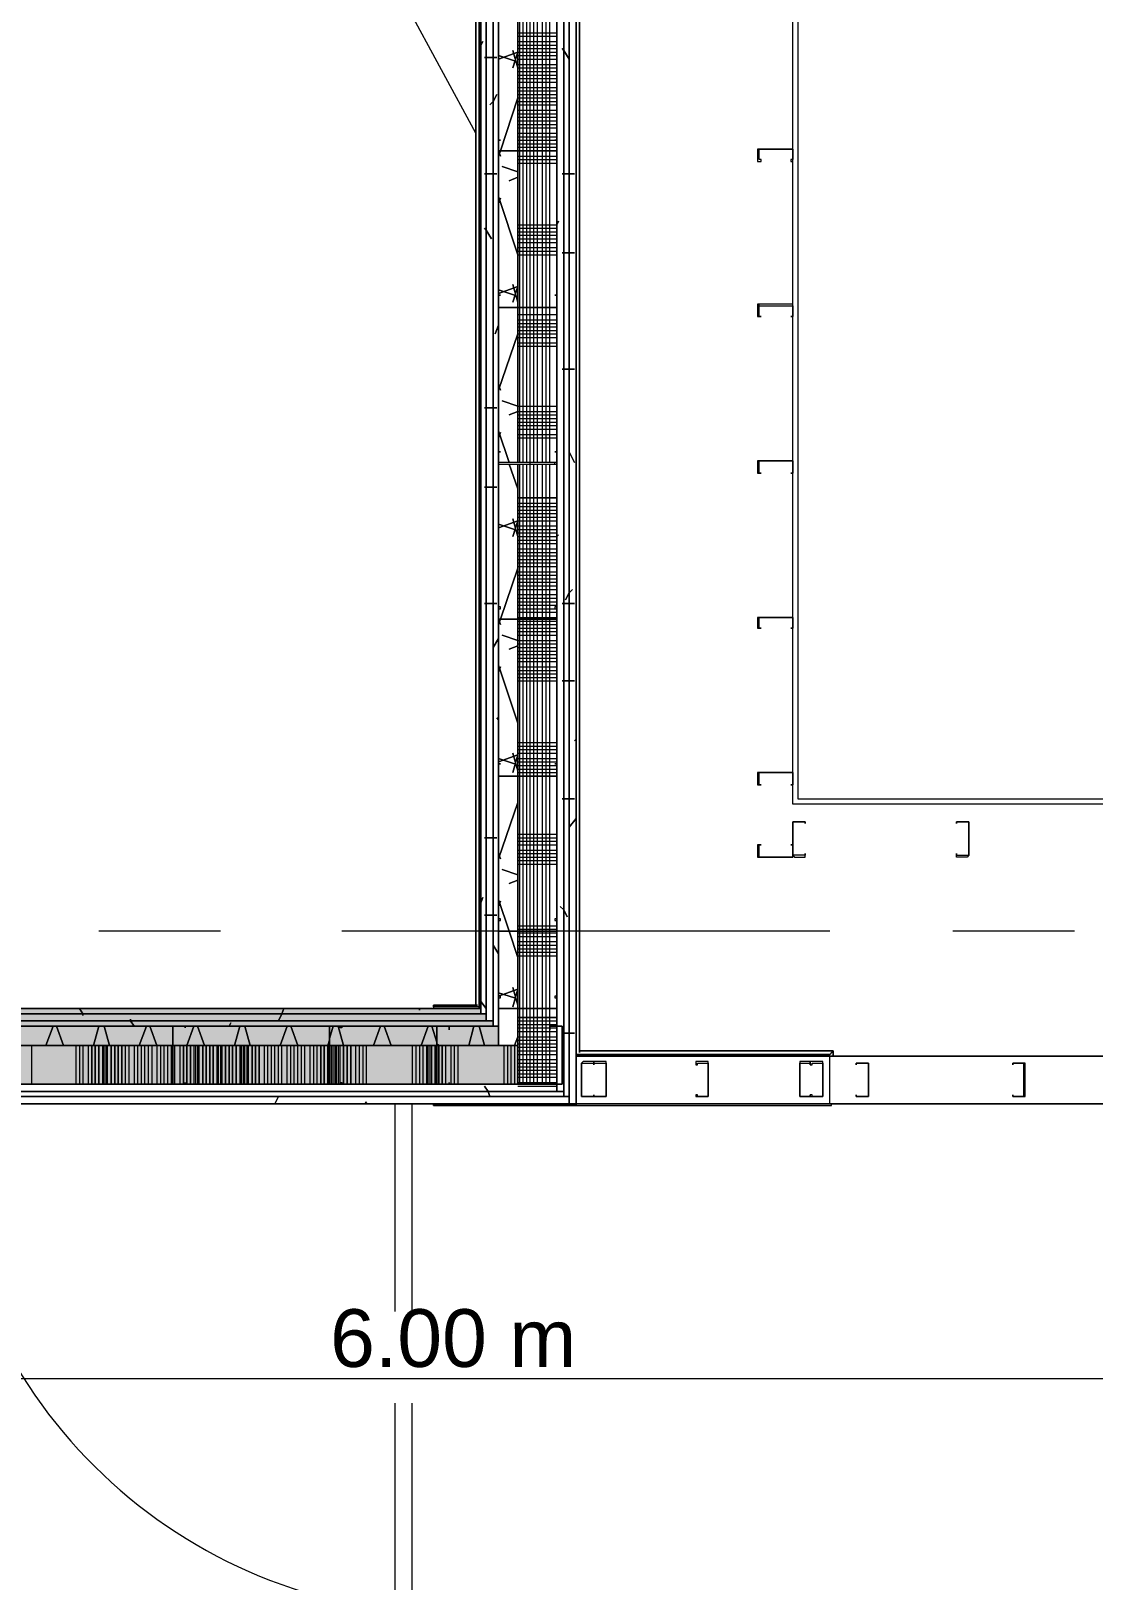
# Model space of a CAD drawing. Header units: metres. Extents: x -2 to 207, y -8 to 52.
# Drawn here: x 42.492 to 45.255, y 21.481 to 25.513 of the extents above; entities that cross this region are included whole.
import ezdxf

# ---------------------------------------------------------------- set-up
doc = ezdxf.new("R2010")
doc.units = ezdxf.units.M
doc.layers.add('HVAC - Ductos', color=5, linetype='Continuous', lineweight=0)
doc.layers.add('PDF_Text', color=7, linetype='Continuous', lineweight=0)
doc.layers.add('PDF_Geometry', color=7, linetype='Continuous', lineweight=0, true_color=0xaaaaaa)
doc.layers.add('PDF_Solid Fills', color=7, linetype='Continuous', lineweight=0, true_color=0xffffff)
doc.styles.add('PDF Helvetica', font='')
doc.styles.get('PDF Helvetica').set_extended_font_data('Helvetica')

msp = doc.modelspace()

# ---------------------------------------------------------------- hatches: boundary and pattern name
at = {"layer": 'PDF_Solid Fills', "lineweight": 0, "transparency": 33554559}
h = msp.add_hatch(color=256, dxfattribs=at)
h.paths.add_polyline_path([(40.2359, 22.9562), (40.2359, 22.9699), (39.8097, 22.9699), (39.8097, 22.9562)])
h.paths.add_polyline_path([(40.4465, 22.9699), (40.4465, 22.9562), (43.6629, 22.9562), (43.6629, 22.9699)])
h = msp.add_hatch(color=256, dxfattribs=at)
h.paths.add_polyline_path([(40.2496, 22.9379), (40.2496, 22.9562), (39.8097, 22.9562), (39.8097, 22.9379)])
h.paths.add_polyline_path([(40.4328, 22.9562), (40.4328, 22.9379), (43.6767, 22.9379), (43.6767, 22.9562)])
h = msp.add_hatch(color=256, dxfattribs=at)
h.paths.add_polyline_path([(40.2633, 22.9241), (40.2633, 22.9378), (39.8097, 22.9378), (39.8097, 22.9241)])
h.paths.add_polyline_path([(40.4191, 22.9378), (40.4191, 22.9241), (43.695, 22.9241), (43.695, 22.9378)])
for points in [[(42.2426, 22.8966), (42.2426, 22.8737), (43.7087, 22.8737), (43.7087, 22.9241), (39.8097, 22.9241), (39.8097, 22.8737), (42.2334, 22.8737), (42.2334, 22.8828), (42.1922, 22.8828), (42.1922, 22.8966)], [(42.2426, 22.8966), (42.2426, 22.8737), (43.7087, 22.8737), (43.7087, 22.9241), (39.8097, 22.9241), (39.8097, 22.8737), (42.2334, 22.8737), (42.2334, 22.8828), (42.1922, 22.8828), (42.1922, 22.8966)], [(42.2426, 22.8737), (42.2426, 22.7958), (42.1922, 22.7958), (42.1922, 22.8095), (42.2243, 22.8141), (42.2334, 22.8141), (42.2334, 22.8737), (39.8097, 22.8737), (39.8097, 22.7729), (43.7591, 22.7729), (43.7591, 22.8737)], [(42.2426, 22.8737), (42.2426, 22.7958), (42.1922, 22.7958), (42.1922, 22.8095), (42.2243, 22.8141), (42.2334, 22.8141), (42.2334, 22.8737), (39.8097, 22.8737), (39.8097, 22.7729), (43.7591, 22.7729), (43.7591, 22.8737)]]:
    msp.add_hatch(color=256, dxfattribs=at).paths.add_polyline_path(points)

# ---------------------------------------------------------------- linework, layer by layer
at = {"layer": 'HVAC - Ductos', "lineweight": 0}
msp.add_lwpolyline([(40.3549, 22.0077), (46.5861, 22.0077), (49.2022, 22.0077), (57.0827, 22.0077)], dxfattribs=at)
at = {"layer": 'PDF_Geometry', "lineweight": 0}
for points in [[(40.2633, 25.719), (40.2175, 25.719), (40.2175, 25.696), (40.2175, 25.5448), (40.2175, 22.9699), (39.8097, 22.9699), (39.8097, 22.7225), (43.6629, 22.7225), (43.9104, 22.7225), (43.9104, 31.2673), (43.9104, 32.7289), (43.9104, 32.9121), (43.475, 32.9121), (43.475, 32.7289), (43.7271, 32.7289), (43.7271, 31.2673), (43.6629, 31.2673), (43.4476, 31.2673), (43.4476, 31.0657), (43.6629, 31.0657), (43.6629, 22.9699), (40.4649, 22.9699), (40.4649, 25.719), (40.2679, 25.719)], [(43.475, 32.8297), (43.475, 32.8801), (42.7649, 32.8801), (42.7649, 32.8939), (43.475, 32.8939), (43.892, 32.8939), (43.892, 32.8801), (43.892, 32.7289), (43.892, 31.2673), (43.892, 31.2399), (43.892, 22.7408), (43.8783, 22.7408), (43.6629, 22.7408), (39.8097, 22.7408)], [(42.7649, 32.7564), (42.7649, 32.8297), (43.475, 32.8297), (43.7271, 32.8297), (43.8279, 32.8297), (43.8279, 32.7564), (43.8279, 32.7289), (43.8279, 32.2203), (43.8279, 31.611), (43.8279, 31.2673), (43.8279, 31.2627), (43.8279, 31.2399), (43.86, 31.2399), (43.86, 22.9241), (43.86, 22.7729), (43.7591, 22.7729), (43.6629, 22.7729), (39.8097, 22.7729)], [(43.5392, 22.7225), (43.5392, 22.7179), (43.5392, 22.7225), (43.9104, 22.7225), (43.9104, 31.2399), (43.9104, 31.2673), (43.9195, 31.2673), (43.9149, 31.2673), (43.9149, 32.7885)], [(43.86, 31.2673), (43.86, 22.9241), (43.86, 22.7729), (43.86, 22.7545), (43.8783, 22.7545), (43.8783, 31.2673)], [(43.9104, 22.7225), (43.9104, 31.2673), (43.9104, 22.7225)], [(43.86, 31.2399), (43.8783, 31.2399), (43.8783, 22.7545), (43.86, 22.7545), (43.6629, 22.7545), (39.8097, 22.7545)], [(43.7591, 24.3856), (43.7591, 23.9825), (43.7591, 23.5747), (43.7591, 23.1715), (43.7591, 22.9699), (43.7591, 22.7729), (43.86, 22.7729), (43.86, 22.9241), (43.86, 31.2399)], [(42.7649, 31.1619), (42.7649, 31.1115), (42.7649, 31.0979), (43.4476, 31.0979), (43.6629, 31.0979), (43.6767, 31.0979), (43.695, 31.0979), (43.695, 22.9378), (43.6767, 22.9378), (43.6629, 22.9378), (40.4328, 22.9378), (40.4328, 22.9562), (40.4328, 22.9699), (40.4328, 25.719)], [(43.7087, 31.1619), (43.7087, 22.8737), (43.7591, 22.8737), (43.7591, 22.9699), (43.7591, 23.1715), (43.7591, 23.5747), (43.7591, 23.9825), (43.7591, 24.3856), (43.7591, 23.9825), (43.7591, 23.5747), (43.7591, 23.1715), (43.7591, 22.9699), (43.7591, 22.8737), (43.7087, 22.8737), (43.6629, 22.8737), (43.5484, 22.8737), (43.2689, 22.8737), (42.8612, 22.8737), (42.4579, 22.8737)], [(40.3687, 22.9241), (40.2633, 22.9241), (40.2633, 22.9378), (40.2633, 22.9699), (40.2633, 25.719), (40.2633, 22.9241), (40.3687, 22.9241), (40.3687, 23.0203), (40.3687, 23.4235), (40.3687, 23.8313), (40.3687, 24.2344), (40.3687, 23.8313), (40.3687, 23.4235), (40.3687, 23.0203), (40.3687, 22.9241), (40.4191, 22.9241), (40.4191, 25.719), (40.4191, 22.9699), (40.4191, 22.9378), (40.4191, 22.9241), (43.6629, 22.9241), (43.695, 22.9241), (43.7087, 22.9241), (43.7087, 31.1115)], [(43.4476, 31.0841), (42.7649, 31.0841), (42.403, 31.0841), (42.403, 31.0979), (41.7157, 31.0979), (42.403, 31.0979), (42.7649, 31.0979), (43.4476, 31.0979), (43.4476, 31.0841), (43.6629, 31.0841), (43.6767, 31.0841), (43.6767, 22.9562), (43.6629, 22.9562), (40.4465, 22.9562), (40.4465, 22.9699), (40.4465, 25.719)], [(40.4649, 25.719), (40.4649, 22.9699), (40.4649, 25.137), (40.4649, 22.9745), (42.2151, 22.9745), (42.2151, 22.979), (40.4741, 22.979), (42.2151, 22.979), (42.2151, 22.9745), (42.2151, 22.9699), (40.4649, 22.9699), (43.6629, 22.9699), (43.6629, 31.0657), (43.6629, 22.9745), (43.5392, 22.9745), (43.5392, 22.9699), (43.6629, 22.9699), (43.5392, 22.9699), (43.6629, 22.9699), (43.5392, 22.9699), (43.6629, 22.9699), (43.5392, 22.9699), (43.6583, 22.9699), (43.5392, 22.9699)], [(43.6629, 31.0657), (43.6629, 22.9699), (43.6629, 31.0657), (43.6629, 22.9745), (43.5392, 22.9745), (43.5392, 22.979), (43.5392, 22.9745), (43.5392, 22.979), (43.6537, 22.979), (43.5392, 22.979), (43.5392, 22.9745), (43.5392, 22.9699), (42.2151, 22.9699)], [(43.6583, 31.0657), (43.6583, 22.9699)], [(43.6583, 22.9699), (43.6583, 31.0657)], [(43.6629, 31.0657), (43.6629, 22.9699), (43.6629, 31.0657)], [(43.7591, 29.256), (43.7591, 28.8528), (43.7591, 28.445), (43.7591, 28.0418), (43.7591, 27.6341), (43.7591, 27.2309), (43.7591, 26.8231), (43.7591, 26.4153), (43.7591, 26.0121), (43.7591, 25.6043), (43.7591, 25.2012), (43.7591, 24.7934), (43.7591, 24.3902)], [(45.0191, 27.7669), (52.3773, 27.7669), (43.9104, 27.7669), (43.9104, 22.8462), (43.9104, 22.7225), (43.9104, 22.7179), (43.5392, 22.7179), (43.9104, 22.7179), (43.9104, 22.7225), (43.892, 22.7225), (43.6629, 22.7225), (43.892, 22.7225)], [(43.9104, 27.7669), (43.9104, 22.8462), (43.9104, 27.7669)], [(43.9104, 22.8462), (43.9104, 27.7669), (43.9104, 22.9424), (43.9104, 27.7669), (43.9882, 27.7669)], [(43.9104, 27.7669), (43.9104, 22.8462), (43.9104, 27.7669)], [(49.4404, 23.5014), (49.1885, 23.5014), (48.9914, 23.5014), (48.9685, 23.5014), (48.8769, 23.5014), (44.4739, 23.5014), (44.4739, 23.5152), (44.4739, 27.1713), (44.4739, 27.1897), (44.9321, 27.1897), (45.3353, 27.1897), (45.743, 27.1897), (46.1462, 27.1897), (46.554, 27.1897), (46.9572, 27.1897)], [(44.4876, 27.1438), (44.4876, 23.5152), (51.8046, 23.5152), (51.8046, 27.1438), (51.8046, 27.1713), (51.4243, 27.1713), (51.0165, 27.1713), (50.6134, 27.1713), (50.2056, 27.1713), (49.8024, 27.1713)], [(43.6492, 25.247), (43.4705, 25.5769)], [(42.9849, 23.1715), (42.6687, 23.1715)], [(44.5701, 23.1715), (43.301, 23.1715)], [(45.207, 23.1715), (44.8908, 23.1715)], [(43.6629, 22.9699), (40.4649, 22.9699), (43.6629, 22.9699)], [(42.4579, 22.8737), (42.8612, 22.8737), (43.2689, 22.8737), (43.5484, 22.8737), (43.7087, 22.8737), (43.7087, 22.9241), (39.8097, 22.9241)], [(39.8097, 22.7729), (43.7591, 22.7729), (43.7591, 22.8737), (43.5484, 22.8737), (43.2689, 22.8737), (42.8612, 22.8737), (42.4579, 22.8737)], [(44.5792, 22.8462), (44.5792, 22.8599), (44.5792, 22.8462), (44.5792, 22.8599), (43.9195, 22.8599), (44.5792, 22.8599), (44.5792, 22.8553), (44.5747, 22.8553), (44.5701, 22.8508), (43.9104, 22.8508)], [(43.9104, 22.8508), (44.5701, 22.8508), (43.9104, 22.8508)], [(44.5701, 22.7225), (43.9104, 22.7225), (52.3636, 22.7225), (52.3636, 22.7408), (52.3636, 22.8279), (52.3636, 22.8462), (43.9104, 22.8462), (44.5701, 22.8462)], [(53.0371, 22.8325), (53.0371, 22.8462), (53.0371, 22.7225), (52.5148, 22.7225), (53.0371, 22.7225), (53.0371, 22.7821), (53.0371, 22.7225), (52.5148, 22.7225), (44.5701, 22.7225), (44.5701, 22.8462), (52.4048, 22.8462)], [(43.6629, 22.7225), (39.8097, 22.7225), (43.9104, 22.7225), (39.8097, 22.7225), (39.7043, 22.7225), (42.2151, 22.7225), (43.5392, 22.7225), (43.9104, 22.7225)], [(43.4842, 22.1819), (43.4842, 22.7225), (43.4384, 22.7225), (43.4384, 22.1819)], [(43.9104, 22.7179), (44.5747, 22.7179), (44.5747, 22.7225)], [(43.4384, 21.9436), (43.4384, 21.3984), (43.4842, 21.3984), (43.4842, 21.9436)]]:
    msp.add_lwpolyline(points, dxfattribs=at)
for points in [[(43.892, 31.2673), (43.8783, 31.2673), (43.8783, 22.7408), (43.892, 22.7408)], [(43.9104, 31.2673), (43.892, 31.2673), (43.892, 22.7225), (43.9104, 22.7225)], [(43.695, 22.9378), (43.695, 31.0979), (43.6767, 31.0979), (43.6767, 22.9378)], [(43.7087, 22.9241), (43.7087, 31.1115), (43.695, 31.1115), (43.695, 22.9241)], [(43.6537, 22.979), (43.5392, 22.979), (43.6492, 22.979), (43.6492, 31.0657), (43.6492, 22.979), (43.6492, 31.0657), (43.6492, 22.979), (43.5392, 22.979)], [(43.6583, 31.0657), (43.6583, 22.9699)], [(43.6767, 22.9562), (43.6767, 31.0841), (43.6629, 31.0841), (43.6629, 22.9562)], [(43.7591, 29.256), (43.7591, 28.8528), (43.7591, 28.445), (43.7591, 28.0418), (43.7591, 27.6341), (43.7591, 27.2309), (43.7591, 26.8231), (43.7591, 26.4153), (43.7591, 26.0121), (43.7591, 25.6043), (43.7591, 25.2012), (43.7591, 24.7934), (43.7591, 24.3902), (43.7591, 24.7934), (43.7591, 25.2012), (43.7591, 25.6043), (43.7591, 26.0121), (43.7591, 26.4153), (43.7591, 26.8231), (43.7591, 27.2309), (43.7591, 27.6341), (43.7591, 28.0418), (43.7591, 28.445), (43.7591, 28.8528)], [(43.9195, 27.7669), (43.9195, 22.8553), (43.9195, 27.7669), (43.9195, 22.8599)], [(43.7087, 25.2287), (43.7087, 25.2012), (43.7133, 25.2012), (43.86, 25.2012), (43.86, 25.2287), (43.8554, 25.2287), (43.86, 25.2287), (43.86, 25.2012), (43.7133, 25.2012), (43.7087, 25.2012), (43.7087, 25.2287), (43.7133, 25.2287)], [(44.4739, 25.1737), (44.4739, 25.2058), (44.3868, 25.2058), (44.3823, 25.2058), (44.3823, 25.1737), (44.3914, 25.1737), (44.3914, 25.1783), (44.3868, 25.1783), (44.3868, 25.2058), (44.4739, 25.2058), (44.4739, 25.1783), (44.4693, 25.1783), (44.4693, 25.1737)], [(43.7087, 24.8255), (43.7087, 24.7934), (43.7133, 24.7934), (43.86, 24.7934), (43.86, 24.8255), (43.8554, 24.8255), (43.86, 24.8255), (43.86, 24.7934), (43.7133, 24.7934), (43.7087, 24.7934), (43.7087, 24.8255), (43.7133, 24.8255)], [(44.4739, 24.7705), (44.4739, 24.798), (44.4739, 24.8026), (44.3868, 24.8026), (44.3823, 24.8026), (44.3823, 24.798), (44.3823, 24.7705), (44.3914, 24.7705), (44.3868, 24.7705), (44.3868, 24.798), (44.4739, 24.798), (44.4739, 24.7705), (44.4693, 24.7705)], [(43.7087, 24.4177), (43.7087, 24.3902), (43.7087, 24.3856), (43.7133, 24.3856), (43.86, 24.3856), (43.86, 24.3902), (43.86, 24.4177), (43.8554, 24.4177), (43.86, 24.4177), (43.86, 24.3902), (43.7133, 24.3902), (43.7087, 24.3902), (43.7087, 24.4177), (43.7133, 24.4177)], [(44.4739, 24.3627), (44.4739, 24.3948), (44.3868, 24.3948), (44.3823, 24.3948), (44.3823, 24.3627), (44.3914, 24.3627), (44.3868, 24.3627), (44.3868, 24.3948), (44.4739, 24.3948), (44.4739, 24.3627), (44.4693, 24.3627)], [(43.7087, 24.0145), (43.7087, 23.9825), (43.7133, 23.9825), (43.86, 23.9825), (43.86, 24.0145), (43.8554, 24.0145), (43.8554, 24.0099), (43.86, 24.0099), (43.86, 23.9825), (43.7133, 23.9825), (43.7087, 23.9825), (43.7087, 24.0099), (43.7133, 24.0099), (43.7133, 24.0145)], [(44.4739, 23.9595), (44.4739, 23.987), (44.3868, 23.987), (44.3823, 23.987), (44.3823, 23.9595), (44.3914, 23.9595), (44.3868, 23.9595), (44.3868, 23.987), (44.4739, 23.987), (44.4739, 23.9595), (44.4693, 23.9595)], [(43.7087, 23.6068), (43.7087, 23.5792), (43.7087, 23.5747), (43.7133, 23.5747), (43.86, 23.5747), (43.86, 23.5792), (43.86, 23.6068), (43.8554, 23.6068), (43.86, 23.6068), (43.86, 23.5792), (43.86, 23.5747), (43.7133, 23.5747), (43.7087, 23.5747), (43.7087, 23.5792), (43.7087, 23.6068), (43.7133, 23.6068)], [(44.4739, 23.5518), (44.4739, 23.5792), (44.4739, 23.5838), (44.3868, 23.5838), (44.3823, 23.5838), (44.3823, 23.5792), (44.3823, 23.5518), (44.3914, 23.5518), (44.3868, 23.5518), (44.3868, 23.5792), (44.3868, 23.5838), (44.4739, 23.5838), (44.4739, 23.5792), (44.4739, 23.5518), (44.4693, 23.5518)], [(44.506, 23.4555), (44.4785, 23.4555), (44.4739, 23.4555), (44.4739, 23.3685), (44.4785, 23.3639), (44.506, 23.3639), (44.506, 23.3731), (44.506, 23.3685), (44.4785, 23.3685), (44.4739, 23.3685), (44.4739, 23.4555), (44.4785, 23.4555), (44.506, 23.4555), (44.506, 23.451)], [(44.9, 23.451), (44.9, 23.4555)], [(44.9275, 23.4555), (44.9321, 23.4555), (44.9321, 23.3685), (44.9275, 23.3639), (44.9, 23.3639), (44.9, 23.3731), (44.9, 23.3685), (44.9275, 23.3685), (44.9321, 23.3685), (44.9321, 23.4555), (44.9275, 23.4555), (44.9, 23.4555)], [(44.9, 23.451), (44.9, 23.4555)], [(44.9275, 23.4555), (44.9321, 23.4555), (44.9321, 23.3685), (44.9275, 23.3639), (44.9, 23.3639), (44.9, 23.3731), (44.9, 23.3685), (44.9275, 23.3685), (44.9321, 23.3685), (44.9321, 23.4555), (44.9275, 23.4555), (44.9, 23.4555)], [(44.3823, 23.396), (44.3823, 23.3639), (44.3868, 23.3639), (44.4739, 23.3639), (44.4739, 23.396), (44.4693, 23.396), (44.4739, 23.396), (44.4739, 23.3639), (44.3868, 23.3639), (44.3868, 23.396), (44.3914, 23.396)], [(43.7087, 23.2036), (43.7087, 23.1715), (43.7133, 23.1715), (43.86, 23.1715), (43.86, 23.2036), (43.8554, 23.2036), (43.8554, 23.199), (43.86, 23.199), (43.86, 23.1715), (43.7133, 23.1715), (43.7087, 23.1715), (43.7087, 23.199), (43.7133, 23.199), (43.7133, 23.2036)], [(43.7087, 23.002), (43.7087, 22.9699), (43.7133, 22.9699), (43.86, 22.9699), (43.86, 23.002), (43.8554, 23.002), (43.8554, 22.9974), (43.86, 22.9974), (43.86, 22.9699), (43.7133, 22.9699), (43.7087, 22.9699), (43.7087, 22.9974), (43.7133, 22.9974), (43.7133, 23.002)], [(40.4328, 22.9378), (43.6767, 22.9378), (43.6767, 22.9562), (40.4328, 22.9562)], [(40.4465, 22.9562), (43.6629, 22.9562), (43.6629, 22.9699), (40.4465, 22.9699)], [(40.4191, 22.9241), (43.695, 22.9241), (43.695, 22.9378), (40.4191, 22.9378)], [(42.8657, 22.7729), (42.8612, 22.7729), (42.8612, 22.9241), (42.8657, 22.9241), (42.8932, 22.9241), (42.8932, 22.9195), (42.8932, 22.9241), (42.8657, 22.9241), (42.8612, 22.9241), (42.8612, 22.7729), (42.8657, 22.7729), (42.8932, 22.7729)], [(43.2689, 22.7729), (43.2689, 22.9241), (43.301, 22.9241), (43.301, 22.9195), (43.2964, 22.9195), (43.2964, 22.9241), (43.2689, 22.9241), (43.2689, 22.7729), (43.2964, 22.7729), (43.2964, 22.7775), (43.301, 22.7775), (43.301, 22.7729)], [(43.5484, 22.7729), (43.5484, 22.9195), (43.5484, 22.9241), (43.5805, 22.9241), (43.5805, 22.9149), (43.5805, 22.9241), (43.5484, 22.9241), (43.5484, 22.9195), (43.5484, 22.7729), (43.5805, 22.7729)], [(43.8416, 22.9149), (43.8416, 22.9241)], [(43.8737, 22.9241), (43.8737, 22.9195), (43.8737, 22.7729), (43.8416, 22.7729), (43.8416, 22.7775), (43.8416, 22.7729), (43.8737, 22.7729), (43.8737, 22.9195), (43.8737, 22.9241), (43.8416, 22.9241)], [(43.9562, 22.8325), (43.9286, 22.8325), (43.9241, 22.8279), (43.9241, 22.7408), (43.9286, 22.7408), (43.9562, 22.7408), (43.9562, 22.7454), (43.9562, 22.7408), (43.9286, 22.7408), (43.9241, 22.7408), (43.9241, 22.8279), (43.9286, 22.8279), (43.9562, 22.8279), (43.9562, 22.8233)], [(43.9562, 22.8325), (43.9286, 22.8325), (43.9241, 22.8279), (43.9241, 22.7408), (43.9286, 22.7408), (43.9562, 22.7408), (43.9562, 22.7454), (43.9562, 22.7408), (43.9286, 22.7408), (43.9241, 22.7408), (43.9241, 22.8279), (43.9286, 22.8279), (43.9562, 22.8279), (43.9562, 22.8233)], [(43.9562, 22.7408), (43.9882, 22.7408), (43.9882, 22.8279), (43.9882, 22.8325), (43.9562, 22.8325), (43.9562, 22.8233), (43.9562, 22.8279), (43.9882, 22.8279), (43.9882, 22.7408), (43.9562, 22.7408), (43.9562, 22.7454)], [(43.9562, 22.7408), (43.9882, 22.7408), (43.9882, 22.8279), (43.9882, 22.8325), (43.9562, 22.8325), (43.9562, 22.8233), (43.9562, 22.8279), (43.9882, 22.8279), (43.9882, 22.7408), (43.9562, 22.7408), (43.9562, 22.7454)], [(44.2219, 22.7408), (44.254, 22.7408), (44.254, 22.8279), (44.254, 22.8325), (44.2219, 22.8325), (44.2219, 22.8233), (44.2265, 22.8233), (44.2265, 22.8279), (44.254, 22.8279), (44.254, 22.7408), (44.2265, 22.7408), (44.2265, 22.7454), (44.2219, 22.7454)], [(44.2219, 22.7408), (44.254, 22.7408), (44.254, 22.8279), (44.254, 22.8325), (44.2219, 22.8325), (44.2219, 22.8233), (44.2265, 22.8233), (44.2265, 22.8279), (44.254, 22.8279), (44.254, 22.7408), (44.2265, 22.7408), (44.2265, 22.7454), (44.2219, 22.7454)], [(44.5197, 22.8325), (44.4922, 22.8325), (44.4922, 22.8279), (44.4922, 22.7408), (44.5197, 22.7408), (44.5197, 22.7454), (44.5197, 22.7408), (44.4922, 22.7408), (44.4922, 22.8279), (44.5197, 22.8279), (44.5197, 22.8233)], [(44.5197, 22.8325), (44.4922, 22.8325), (44.4922, 22.8279), (44.4922, 22.7408), (44.5197, 22.7408), (44.5197, 22.7454), (44.5197, 22.7408), (44.4922, 22.7408), (44.4922, 22.8279), (44.5197, 22.8279), (44.5197, 22.8233)], [(44.5197, 22.7408), (44.5518, 22.7408), (44.5518, 22.8279), (44.5518, 22.8325), (44.5197, 22.8325), (44.5197, 22.8233), (44.5243, 22.8233), (44.5243, 22.8279), (44.5518, 22.8279), (44.5518, 22.7408), (44.5243, 22.7408), (44.5243, 22.7454), (44.5197, 22.7454)], [(44.5197, 22.7408), (44.5518, 22.7408), (44.5518, 22.8279), (44.5518, 22.8325), (44.5197, 22.8325), (44.5197, 22.8233), (44.5243, 22.8233), (44.5243, 22.8279), (44.5518, 22.8279), (44.5518, 22.7408), (44.5243, 22.7408), (44.5243, 22.7454), (44.5197, 22.7454)], [(44.6388, 22.7408), (44.6709, 22.7408), (44.6709, 22.8279), (44.6388, 22.8279), (44.6388, 22.8233), (44.6388, 22.8279), (44.6709, 22.8279), (44.6709, 22.7408), (44.6388, 22.7408), (44.6388, 22.7454)], [(44.6388, 22.7408), (44.6709, 22.7408), (44.6709, 22.8279), (44.6388, 22.8279), (44.6388, 22.8233), (44.6388, 22.8279), (44.6709, 22.8279), (44.6709, 22.7408), (44.6388, 22.7408), (44.6388, 22.7454)], [(45.0466, 22.7408), (45.0741, 22.7408), (45.0787, 22.7408), (45.0787, 22.8279), (45.0741, 22.8279), (45.0466, 22.8279), (45.0466, 22.8233), (45.0466, 22.8279), (45.0741, 22.8279), (45.0741, 22.7408), (45.0466, 22.7408), (45.0466, 22.7454)], [(45.0466, 22.7408), (45.0741, 22.7408), (45.0787, 22.7408), (45.0787, 22.8279), (45.0741, 22.8279), (45.0466, 22.8279), (45.0466, 22.8233), (45.0466, 22.8279), (45.0741, 22.8279), (45.0741, 22.7408), (45.0466, 22.7408), (45.0466, 22.7454)], [(39.8097, 22.7729), (39.8097, 22.7545), (43.86, 22.7545), (43.86, 22.7729)], [(39.8097, 22.7545), (39.8097, 22.7408), (43.8783, 22.7408), (43.8783, 22.7545)], [(39.8097, 22.7408), (39.8097, 22.7225), (43.892, 22.7225), (43.892, 22.7408)], [(42.8932, 22.7775), (42.8932, 22.7729)], [(43.5805, 22.7775), (43.5805, 22.7729)]]:
    msp.add_lwpolyline(points, close=True, dxfattribs=at)
at = {"layer": 'PDF_Geometry', "color": 254, "lineweight": 0, "true_color": 0xd4d4d4}
for points in [[(43.7637, 24.3902), (43.7637, 24.7934), (43.7637, 25.2012), (43.7637, 25.5081), (43.7637, 25.6043), (43.7637, 26.0121), (43.7637, 26.4153), (43.7637, 26.8231), (43.7637, 27.2309), (43.7637, 27.6341), (43.7637, 28.0418), (43.7637, 28.445), (43.7637, 28.8528), (43.7637, 29.256)], [(43.7729, 24.3902), (43.7729, 24.7934), (43.7729, 25.2012), (43.7729, 25.5081), (43.7729, 25.6043), (43.7729, 26.0121), (43.7729, 26.4153), (43.7729, 26.8231), (43.7729, 27.2309), (43.7729, 27.6341), (43.7729, 28.0418), (43.7729, 28.445), (43.7729, 28.8528), (43.7729, 29.256)], [(43.7821, 24.3902), (43.7821, 24.7934), (43.7821, 25.2012), (43.7821, 25.5081), (43.7821, 25.6043), (43.7821, 26.0121), (43.7821, 26.4153), (43.7821, 26.8231), (43.7821, 27.2263)], [(43.7912, 22.7729), (43.7912, 22.9699), (43.7912, 23.1715), (43.7912, 23.5747), (43.7912, 23.9825), (43.7912, 24.3856), (43.7912, 24.7934), (43.7912, 25.2012), (43.7912, 25.5081), (43.7912, 25.6043), (43.7912, 26.0121), (43.7912, 26.4153), (43.7912, 26.8231), (43.7912, 27.2263)], [(43.8004, 24.3902), (43.8004, 24.7934), (43.8004, 25.2012), (43.8004, 25.5081), (43.8004, 25.6043), (43.8004, 26.0121), (43.8004, 26.4153), (43.8004, 26.8231), (43.8004, 27.2263)], [(43.8096, 24.3902), (43.8096, 24.7934), (43.8096, 25.2012), (43.8096, 25.5081), (43.8096, 25.6043), (43.8096, 26.0121), (43.8096, 26.4153), (43.8096, 26.8231), (43.8096, 27.2263)], [(43.8233, 24.3902), (43.8233, 24.7934), (43.8233, 25.2012), (43.8233, 25.5081), (43.8233, 25.6043), (43.8233, 26.0121), (43.8233, 26.4153), (43.8233, 26.8231), (43.8233, 27.2263)], [(43.8324, 24.3902), (43.8324, 24.7934), (43.8324, 25.2012), (43.8324, 25.5081), (43.8324, 25.6043), (43.8324, 26.0121), (43.8324, 26.4153), (43.8324, 26.8231), (43.8324, 27.2263)], [(43.8416, 24.3902), (43.8416, 24.7934), (43.8416, 25.2012), (43.8416, 25.5081), (43.8416, 25.6043), (43.8416, 26.0121), (43.8416, 26.4153), (43.8416, 26.8231), (43.8416, 27.2263)], [(43.7591, 25.5081), (43.86, 25.5081)], [(43.7591, 25.499), (43.86, 25.499)], [(43.7591, 25.4852), (43.86, 25.4852)], [(43.7591, 25.4761), (43.86, 25.4761)], [(43.7591, 25.4669), (43.86, 25.4669)], [(43.7591, 25.4577), (43.86, 25.4577)], [(43.7591, 25.4486), (43.86, 25.4486)], [(43.7591, 25.4395), (43.86, 25.4395)], [(43.7591, 25.4257), (43.86, 25.4257)], [(43.7591, 25.4165), (43.86, 25.4165)], [(43.7591, 25.4074), (43.86, 25.4074)], [(43.7591, 25.3982), (43.86, 25.3982)], [(43.7591, 25.389), (43.86, 25.389)], [(43.7591, 25.3798), (43.86, 25.3798)], [(43.7591, 25.3661), (43.86, 25.3661)], [(43.7591, 25.357), (43.86, 25.357)], [(43.7591, 25.3478), (43.86, 25.3478)], [(43.7591, 25.3386), (43.86, 25.3386)], [(43.7591, 25.3294), (43.86, 25.3294)], [(43.7591, 25.3203), (43.86, 25.3203)], [(43.7591, 25.3066), (43.86, 25.3066)], [(43.7591, 25.2974), (43.86, 25.2974)], [(43.7591, 25.2882), (43.86, 25.2882)], [(43.7591, 25.279), (43.86, 25.279)], [(43.7591, 25.2699), (43.86, 25.2699)], [(43.7591, 25.2608), (43.86, 25.2608)], [(43.7591, 25.247), (43.86, 25.247)], [(43.7591, 25.2378), (43.86, 25.2378)], [(43.7591, 25.2287), (43.86, 25.2287)], [(43.7591, 25.2195), (43.86, 25.2195)], [(43.7591, 25.2103), (43.86, 25.2103)], [(43.7591, 25.1874), (43.86, 25.1874)], [(43.7591, 25.1783), (43.86, 25.1783)], [(43.7591, 25.1691), (43.86, 25.1691)], [(43.7591, 25.0087), (43.86, 25.0087)], [(43.7591, 24.9996), (43.86, 24.9996)], [(43.7591, 24.9904), (43.86, 24.9904)], [(43.7591, 24.9813), (43.86, 24.9813)], [(43.7591, 24.9721), (43.86, 24.9721)], [(43.7591, 24.9629), (43.86, 24.9629)], [(43.7591, 24.9492), (43.86, 24.9492)], [(43.7591, 24.94), (43.86, 24.94)], [(43.7591, 24.9309), (43.86, 24.9309)], [(43.7591, 24.7751), (43.86, 24.7751)], [(43.7591, 24.7614), (43.86, 24.7614)], [(43.7591, 24.7522), (43.86, 24.7522)], [(43.7591, 24.743), (43.86, 24.743)], [(43.7591, 24.7338), (43.86, 24.7338)], [(43.7591, 24.7247), (43.86, 24.7247)], [(43.7591, 24.7155), (43.86, 24.7155)], [(43.7591, 24.7018), (43.86, 24.7018)], [(43.7591, 24.6926), (43.86, 24.6926)], [(43.7591, 24.5368), (43.86, 24.5368)], [(43.7591, 24.5231), (43.86, 24.5231)], [(43.7591, 24.5139), (43.86, 24.5139)], [(43.7591, 24.5047), (43.86, 24.5047)], [(43.7591, 24.4956), (43.86, 24.4956)], [(43.7591, 24.4865), (43.86, 24.4865)], [(43.7591, 24.4773), (43.86, 24.4773)], [(43.7591, 24.4635), (43.86, 24.4635)], [(43.7591, 24.4543), (43.86, 24.4543)], [(43.7637, 22.7729), (43.7637, 22.9699), (43.7637, 23.1715), (43.7637, 23.5747), (43.7637, 23.9825), (43.7637, 24.3856)], [(43.7729, 22.7729), (43.7729, 22.9699), (43.7729, 23.1715), (43.7729, 23.5747), (43.7729, 23.9825), (43.7729, 24.3856)], [(43.7821, 22.7729), (43.7821, 22.9699), (43.7821, 23.1715), (43.7821, 23.5747), (43.7821, 23.9825), (43.7821, 24.3856)], [(43.8004, 22.7729), (43.8004, 22.9699), (43.8004, 23.1715), (43.8004, 23.5747), (43.8004, 23.9825), (43.8004, 24.3856)], [(43.8096, 22.7729), (43.8096, 22.9699), (43.8096, 23.1715), (43.8096, 23.5747), (43.8096, 23.9825), (43.8096, 24.3856)], [(43.8233, 22.7729), (43.8233, 22.9699), (43.8233, 23.1715), (43.8233, 23.5747), (43.8233, 23.9825), (43.8233, 24.3856)], [(43.8324, 22.7729), (43.8324, 22.9699), (43.8324, 23.1715), (43.8324, 23.5747), (43.8324, 23.9825), (43.8324, 24.3856)], [(43.8416, 22.7729), (43.8416, 22.9699), (43.8416, 23.1715), (43.8416, 23.5747), (43.8416, 23.9825), (43.8416, 24.3856)], [(43.7591, 24.2848), (43.86, 24.2848)], [(43.7591, 24.2757), (43.86, 24.2757)], [(43.7591, 24.2665), (43.86, 24.2665)], [(43.7591, 24.2574), (43.86, 24.2574)], [(43.7591, 24.2482), (43.86, 24.2482)], [(43.7591, 24.239), (43.86, 24.239)], [(43.7591, 24.2253), (43.86, 24.2253)], [(43.7591, 24.2161), (43.86, 24.2161)], [(43.7591, 24.207), (43.86, 24.207)], [(43.7591, 24.1978), (43.86, 24.1978)], [(43.7591, 24.1886), (43.86, 24.1886)], [(43.7591, 24.1794), (43.86, 24.1794)], [(43.7591, 24.1657), (43.86, 24.1657)], [(43.7591, 24.1566), (43.86, 24.1566)], [(43.7591, 24.1474), (43.86, 24.1474)], [(43.7591, 24.1382), (43.86, 24.1382)], [(43.7591, 24.129), (43.86, 24.129)], [(43.7591, 24.1199), (43.86, 24.1199)], [(43.7591, 24.1062), (43.86, 24.1062)], [(43.7591, 24.097), (43.86, 24.097)], [(43.7591, 24.0878), (43.86, 24.0878)], [(43.7591, 24.0787), (43.86, 24.0787)], [(43.7591, 24.0695), (43.86, 24.0695)], [(43.7591, 24.0604), (43.86, 24.0604)], [(43.7591, 24.0466), (43.86, 24.0466)], [(43.7591, 24.0374), (43.86, 24.0374)], [(43.7591, 24.0283), (43.86, 24.0283)], [(43.7591, 24.0191), (43.86, 24.0191)], [(43.7591, 24.0099), (43.86, 24.0099)], [(43.7591, 24.0008), (43.86, 24.0008)], [(43.7591, 23.987), (43.86, 23.987)], [(43.7591, 23.9779), (43.86, 23.9779)], [(43.7591, 23.9687), (43.86, 23.9687)], [(43.7591, 23.9595), (43.86, 23.9595)], [(43.7591, 23.9504), (43.86, 23.9504)], [(43.7591, 23.9412), (43.86, 23.9412)], [(43.7591, 23.9275), (43.86, 23.9275)], [(43.7591, 23.9183), (43.86, 23.9183)], [(43.7591, 23.9091), (43.86, 23.9091)], [(43.7591, 23.9), (43.86, 23.9)], [(43.7591, 23.8908), (43.86, 23.8908)], [(43.7591, 23.8817), (43.86, 23.8817)], [(43.7591, 23.8725), (43.86, 23.8725)], [(43.7591, 23.8587), (43.86, 23.8587)], [(43.7591, 23.8496), (43.86, 23.8496)], [(43.7591, 23.8404), (43.86, 23.8404)], [(43.7591, 23.8313), (43.86, 23.8313)], [(43.7591, 23.8221), (43.86, 23.8221)], [(43.7591, 23.6617), (43.86, 23.6617)], [(43.7591, 23.6526), (43.86, 23.6526)], [(43.7591, 23.6434), (43.86, 23.6434)], [(43.7591, 23.6342), (43.86, 23.6342)], [(43.7591, 23.6205), (43.86, 23.6205)], [(43.7591, 23.6114), (43.86, 23.6114)], [(43.7591, 23.6022), (43.86, 23.6022)], [(43.7591, 23.593), (43.86, 23.593)], [(43.7591, 23.5838), (43.86, 23.5838)], [(43.7591, 23.4235), (43.86, 23.4235)], [(43.7591, 23.4143), (43.86, 23.4143)], [(43.7591, 23.4051), (43.86, 23.4051)], [(43.7591, 23.396), (43.86, 23.396)], [(43.7591, 23.3823), (43.86, 23.3823)], [(43.7591, 23.3731), (43.86, 23.3731)], [(43.7591, 23.3639), (43.86, 23.3639)], [(43.7591, 23.3547), (43.86, 23.3547)], [(43.7591, 23.3456), (43.86, 23.3456)], [(43.7591, 23.1852), (43.86, 23.1852)], [(43.7591, 23.1761), (43.86, 23.1761)], [(43.7591, 23.1669), (43.86, 23.1669)], [(43.7591, 23.1577), (43.86, 23.1577)], [(43.7591, 23.144), (43.86, 23.144)], [(43.7591, 23.1348), (43.86, 23.1348)], [(43.7591, 23.1257), (43.86, 23.1257)], [(43.7591, 23.1165), (43.86, 23.1165)], [(43.7591, 23.1074), (43.86, 23.1074)], [(43.7591, 22.9378), (43.86, 22.9378)], [(43.7591, 22.9287), (43.86, 22.9287)], [(43.7591, 22.9195), (43.86, 22.9195)], [(43.7591, 22.9103), (43.86, 22.9103)], [(42.4946, 22.7729), (42.4946, 22.8737)], [(42.6091, 22.8737), (42.6091, 22.7729)], [(42.6183, 22.8737), (42.6183, 22.7729)], [(42.6275, 22.8737), (42.6275, 22.7729)], [(42.6412, 22.8737), (42.6412, 22.7729)], [(42.6779, 22.8737), (42.6779, 22.7729)], [(42.6825, 22.7729), (42.6825, 22.8737)], [(42.687, 22.8737), (42.687, 22.7729)], [(42.6916, 22.7729), (42.6916, 22.8737)], [(42.7374, 22.8737), (42.7374, 22.7729)], [(42.7466, 22.8737), (42.7466, 22.7729)], [(42.7604, 22.8737), (42.7604, 22.7729)], [(42.7695, 22.8737), (42.7695, 22.7729)], [(42.7786, 22.8737), (42.7786, 22.7729)], [(42.7878, 22.8737), (42.7878, 22.7729)], [(42.797, 22.8737), (42.797, 22.7729)], [(42.8062, 22.8737), (42.8062, 22.7729)], [(42.8199, 22.8737), (42.8199, 22.7729)], [(42.829, 22.8737), (42.829, 22.7729)], [(42.8382, 22.8737), (42.8382, 22.7729)], [(42.8474, 22.8737), (42.8474, 22.7729)], [(42.8566, 22.8737), (42.8566, 22.7729)], [(42.8657, 22.8737), (42.8657, 22.7729)], [(42.8795, 22.8737), (42.8795, 22.7729)], [(42.8886, 22.7729), (42.8886, 22.8737)], [(42.9161, 22.8737), (42.9161, 22.7729)], [(42.9207, 22.7729), (42.9207, 22.8737)], [(42.9252, 22.8737), (42.9252, 22.7729)], [(42.9298, 22.7729), (42.9298, 22.8737)], [(42.9757, 22.8737), (42.9757, 22.7729)], [(42.9803, 22.7729), (42.9803, 22.8737)], [(42.9849, 22.8737), (42.9849, 22.7729)], [(42.9894, 22.7729), (42.9894, 22.8737)], [(43.0353, 22.8737), (43.0353, 22.7729)], [(43.0398, 22.7729), (43.0398, 22.8737)], [(43.0444, 22.8737), (43.0444, 22.7729)], [(43.049, 22.7729), (43.049, 22.8737)], [(43.0535, 22.8737), (43.0535, 22.7729)], [(43.0581, 22.7729), (43.0581, 22.8737)], [(43.0857, 22.7729), (43.0857, 22.8737)], [(43.0994, 22.7729), (43.0994, 22.8737)], [(43.1085, 22.7729), (43.1085, 22.8737)], [(43.1177, 22.7729), (43.1177, 22.8737)], [(43.1269, 22.7729), (43.1269, 22.8737)], [(43.1361, 22.7729), (43.1361, 22.8737)], [(43.1452, 22.7729), (43.1452, 22.8737)], [(43.1589, 22.7729), (43.1589, 22.8737)], [(43.1681, 22.7729), (43.1681, 22.8737)], [(43.1773, 22.7729), (43.1773, 22.8737)], [(43.1864, 22.7729), (43.1864, 22.8737)], [(43.1956, 22.7729), (43.1956, 22.8737)], [(43.2047, 22.7729), (43.2047, 22.8737)], [(43.2185, 22.7729), (43.2185, 22.8737)], [(43.2277, 22.7729), (43.2277, 22.8737)], [(43.2368, 22.7729), (43.2368, 22.8737)], [(43.2735, 22.8737), (43.2735, 22.7729)], [(43.2781, 22.7729), (43.2781, 22.8737)], [(43.2826, 22.8737), (43.2826, 22.7729)], [(43.2872, 22.7729), (43.2872, 22.8737)], [(43.2918, 22.8737), (43.2918, 22.7729)], [(43.2964, 22.7729), (43.2964, 22.8737)], [(43.3376, 22.7729), (43.3376, 22.8737)], [(43.3468, 22.7729), (43.3468, 22.8737)], [(43.356, 22.7729), (43.356, 22.8737)], [(43.3651, 22.7729), (43.3651, 22.8737)], [(43.4842, 22.8737), (43.4842, 22.7729)], [(43.4934, 22.8737), (43.4934, 22.7729)], [(43.5026, 22.8737), (43.5026, 22.7729)], [(43.5117, 22.8737), (43.5117, 22.7729)], [(43.5209, 22.8737), (43.5209, 22.7729)], [(43.5255, 22.7729), (43.5255, 22.8737)], [(43.5301, 22.8737), (43.5301, 22.7729)], [(43.5347, 22.7729), (43.5347, 22.8737)], [(43.5713, 22.7729), (43.5713, 22.8737)], [(43.5851, 22.7729), (43.5851, 22.8737)], [(43.5942, 22.7729), (43.5942, 22.8737)], [(43.6034, 22.7729), (43.6034, 22.8737)], [(43.7225, 22.8737), (43.7225, 22.7729)], [(43.7317, 22.8737), (43.7317, 22.7729)], [(43.7408, 22.8737), (43.7408, 22.7729)], [(43.7499, 22.8737), (43.7499, 22.7729)], [(43.7591, 22.8966), (43.86, 22.8966)], [(43.7591, 22.8874), (43.86, 22.8874)], [(43.7591, 22.8783), (43.86, 22.8783)], [(43.7591, 22.8737), (43.7591, 22.7729)], [(43.7591, 22.8691), (43.86, 22.8691)], [(43.7591, 22.8599), (43.86, 22.8599)], [(43.7591, 22.8508), (43.86, 22.8508)], [(43.7591, 22.837), (43.86, 22.837)], [(43.7591, 22.8279), (43.86, 22.8279)], [(43.7591, 22.8187), (43.86, 22.8187)], [(43.7591, 22.8095), (43.86, 22.8095)], [(43.7591, 22.8004), (43.86, 22.8004)], [(43.7591, 22.7912), (43.86, 22.7912)], [(43.7591, 22.7775), (43.86, 22.7775)], [(43.7591, 22.7683), (43.86, 22.7683)]]:
    msp.add_lwpolyline(points, dxfattribs=at)
at = {"layer": 'PDF_Geometry', "color": 254, "lineweight": 0, "true_color": 0xeaeaea}
for points in [[(43.6629, 25.4761), (43.6675, 25.4852)], [(43.7042, 25.4441), (43.695, 25.4441), (43.6767, 25.4441), (43.6721, 25.4441), (43.6767, 25.4441), (43.695, 25.4441)], [(43.8737, 25.4669), (43.8783, 25.4623), (43.892, 25.4395), (43.8783, 25.4623)], [(43.695, 25.3294), (43.7042, 25.3478), (43.695, 25.3294), (43.6859, 25.3203)], [(43.7042, 25.1416), (43.695, 25.1416), (43.6767, 25.1416), (43.6721, 25.1416), (43.6767, 25.1416), (43.695, 25.1416)], [(43.8783, 25.1416), (43.8737, 25.1416), (43.8783, 25.1416), (43.892, 25.1416), (43.9058, 25.1416), (43.892, 25.1416)], [(43.6767, 24.995), (43.6904, 24.9721), (43.6767, 24.995), (43.6721, 24.9996)], [(43.86, 25.0087), (43.8645, 25.0179)], [(43.8783, 24.9354), (43.8737, 24.9354), (43.8783, 24.9354), (43.892, 24.9354), (43.9058, 24.9354), (43.892, 24.9354)], [(43.6996, 24.7247), (43.7087, 24.7476)], [(43.8783, 24.633), (43.8737, 24.633), (43.8783, 24.633), (43.892, 24.633), (43.9058, 24.633), (43.892, 24.633)], [(43.7042, 24.5323), (43.695, 24.5323), (43.6767, 24.5323), (43.6721, 24.5323), (43.6767, 24.5323), (43.695, 24.5323)], [(43.892, 24.4177), (43.9058, 24.3902), (43.892, 24.4177), (43.892, 24.4223)], [(43.7042, 24.3261), (43.695, 24.3261), (43.6767, 24.3261), (43.6721, 24.3261), (43.6767, 24.3261), (43.695, 24.3261)], [(43.86, 24.1978), (43.8645, 24.2024)], [(43.892, 24.0512), (43.9012, 24.0604), (43.892, 24.0512), (43.8828, 24.0328)], [(43.7042, 24.0237), (43.695, 24.0237), (43.6767, 24.0237), (43.6721, 24.0237), (43.6767, 24.0237), (43.695, 24.0237)], [(43.8783, 24.0237), (43.8737, 24.0237), (43.8783, 24.0237), (43.892, 24.0237), (43.9058, 24.0237), (43.892, 24.0237)], [(43.695, 23.9091), (43.7087, 23.9321)], [(43.8783, 23.8221), (43.8737, 23.8221), (43.8783, 23.8221), (43.892, 23.8221), (43.9058, 23.8221), (43.892, 23.8221)], [(43.7042, 23.7259), (43.7087, 23.7213)], [(43.9058, 23.6663), (43.9104, 23.6709)], [(43.8783, 23.5152), (43.8737, 23.5152), (43.8783, 23.5152), (43.892, 23.5152), (43.9058, 23.5152), (43.892, 23.5152)], [(43.892, 23.4418), (43.9104, 23.4647)], [(43.7042, 23.4143), (43.695, 23.4143), (43.6767, 23.4143), (43.6721, 23.4143), (43.6767, 23.4143), (43.695, 23.4143)], [(43.6629, 23.2448), (43.6675, 23.2585)], [(43.8691, 23.2357), (43.8783, 23.2265), (43.8874, 23.2081), (43.8783, 23.2265)], [(43.7042, 23.2127), (43.695, 23.2127), (43.6767, 23.2127), (43.6721, 23.2127), (43.6767, 23.2127), (43.695, 23.2127)], [(43.695, 23.1348), (43.7087, 23.1119)], [(43.6629, 22.9882), (43.6767, 22.9699)], [(42.6275, 22.9562), (42.6275, 22.9516), (42.6275, 22.9562), (42.6183, 22.9699)], [(42.7512, 22.9378), (42.7604, 22.9241), (42.7512, 22.9378), (42.7512, 22.9424)], [(43.1361, 22.9378), (43.1452, 22.9562), (43.1498, 22.9699), (43.1452, 22.9562)], [(43.5026, 22.9654), (43.5026, 22.9699)], [(43.0077, 22.9241), (43.0123, 22.9332)], [(43.8783, 22.9057), (43.8737, 22.9057), (43.8783, 22.9057), (43.892, 22.9057), (43.9058, 22.9057), (43.892, 22.9057)], [(43.1269, 22.7225), (43.1361, 22.7408), (43.1406, 22.7408), (43.1361, 22.7408)], [(43.6721, 22.7683), (43.6813, 22.7545), (43.6859, 22.7408), (43.6813, 22.7545)], [(43.3606, 22.7225), (43.3651, 22.7271)]]:
    msp.add_lwpolyline(points, close=True, dxfattribs=at)
at = {"layer": 'PDF_Geometry', "color": 254, "lineweight": 0, "true_color": 0xdddddd}
for points in [[(43.7591, 25.4577), (43.7087, 25.4395), (43.7591, 25.4577), (43.7454, 25.4165)], [(43.7087, 25.4486), (43.7499, 25.4349)], [(43.7454, 25.4623), (43.7591, 25.4165)], [(43.7591, 25.3386), (43.7133, 25.2012), (43.7087, 25.1874), (43.7133, 25.2012)], [(43.7087, 25.2012), (43.7133, 25.1874)], [(43.7179, 25.16), (43.7591, 25.1462)], [(43.7591, 25.1325), (43.7363, 25.1233)], [(43.7087, 25.0821), (43.7591, 24.9309)], [(43.7133, 25.0775), (43.7087, 25.0637)], [(43.7591, 24.8484), (43.7087, 24.83), (43.7591, 24.8484), (43.7454, 24.8072)], [(43.7087, 24.8392), (43.7499, 24.8255)], [(43.7454, 24.853), (43.7591, 24.8072)], [(43.7591, 24.7247), (43.7087, 24.5781)], [(43.7087, 24.5918), (43.7133, 24.5781)], [(43.7179, 24.5506), (43.7591, 24.5368)], [(43.7591, 24.5231), (43.7363, 24.5139)], [(43.7087, 24.4727), (43.7363, 24.3902)], [(43.7133, 24.4681), (43.7087, 24.4543)], [(43.7363, 24.3856), (43.7591, 24.3215)], [(43.7591, 24.239), (43.7087, 24.2207), (43.7591, 24.239), (43.7454, 24.1978)], [(43.7454, 24.2436), (43.7591, 24.1978)], [(43.7087, 24.2298), (43.7499, 24.2161)], [(43.7591, 24.1153), (43.7133, 23.9825), (43.7087, 23.9687), (43.7133, 23.9825)], [(43.7087, 23.9825), (43.7133, 23.9687)], [(43.7179, 23.9412), (43.7591, 23.9275)], [(43.7591, 23.9137), (43.7363, 23.9045)], [(43.7087, 23.8633), (43.7591, 23.7121)], [(43.7133, 23.8587), (43.7087, 23.845)], [(43.7591, 23.6296), (43.7087, 23.6114), (43.7591, 23.6296), (43.7454, 23.5838)], [(43.7454, 23.6342), (43.7591, 23.5884)], [(43.7087, 23.6205), (43.7499, 23.6068)], [(43.7591, 23.506), (43.7087, 23.3593)], [(43.7087, 23.3731), (43.7133, 23.3593)], [(43.7179, 23.3319), (43.7591, 23.3181)], [(43.7591, 23.3043), (43.7363, 23.2952)], [(43.7087, 23.2539), (43.7363, 23.1715), (43.7591, 23.1028), (43.7363, 23.1715)], [(43.7133, 23.2494), (43.7087, 23.2357)], [(43.7454, 23.0248), (43.7591, 22.979)], [(43.7591, 23.0203), (43.7087, 23.002), (43.7591, 23.0203), (43.7454, 22.9745)], [(43.7087, 23.0111), (43.7499, 22.9974)], [(42.5496, 22.9241), (42.5313, 22.8737)], [(42.5587, 22.9241), (42.5771, 22.8737)], [(42.6687, 22.9241), (42.6549, 22.8737)], [(42.6825, 22.9241), (42.6962, 22.8737)], [(42.7924, 22.9241), (42.7741, 22.8737)], [(42.8016, 22.9241), (42.8199, 22.8737)], [(42.9161, 22.9241), (42.8978, 22.8737)], [(42.9252, 22.9241), (42.9436, 22.8737)], [(43.0353, 22.9241), (43.0215, 22.8737)], [(43.049, 22.9241), (43.0627, 22.8737)], [(43.1589, 22.9241), (43.1406, 22.8737)], [(43.1681, 22.9241), (43.1864, 22.8737)], [(43.2781, 22.9241), (43.2689, 22.892)], [(43.2918, 22.9241), (43.3056, 22.8737)], [(43.4018, 22.9241), (43.3834, 22.8737)], [(43.411, 22.9241), (43.4293, 22.8737)], [(43.5255, 22.9241), (43.5072, 22.8737)], [(43.5347, 22.9241), (43.5484, 22.8828)], [(43.6446, 22.9241), (43.6309, 22.8737)], [(43.6583, 22.9241), (43.6721, 22.8737)], [(43.2689, 22.8874), (43.2643, 22.8737)], [(43.5484, 22.8783), (43.553, 22.8737)], [(43.7591, 22.8966), (43.7499, 22.8737)]]:
    msp.add_lwpolyline(points, close=True, dxfattribs=at)
at = {"layer": 'PDF_Geometry', "color": 254, "lineweight": 0, "true_color": 0xd2d2d2}
for points in [[(44.3823, 24.798), (44.3868, 24.798), (44.3868, 24.8026)], [(43.7545, 24.7934), (43.7591, 24.7934)], [(43.8554, 24.3856), (43.8554, 24.3902)], [(44.4739, 24.3811), (44.4739, 24.3856)], [(44.4739, 23.3777), (44.4739, 23.3823)], [(42.8612, 22.892), (42.8612, 22.8966)], [(42.8612, 22.7729), (42.8657, 22.7729)], [(43.8645, 22.7729), (43.8691, 22.7729)]]:
    msp.add_lwpolyline(points, dxfattribs=at)
at = {"layer": 'PDF_Geometry', "color": 254, "lineweight": 0, "true_color": 0xd4d4d4}
for points in [[(43.86, 24.2986), (43.7591, 24.2986)], [(43.86, 22.947), (43.7591, 22.947)], [(42.6503, 22.8737), (42.6503, 22.7729)], [(42.6595, 22.8737), (42.6595, 22.7729)], [(42.6687, 22.8737), (42.6687, 22.7729)], [(42.7008, 22.8737), (42.7008, 22.7729)], [(42.71, 22.8737), (42.71, 22.7729)], [(42.7191, 22.8737), (42.7191, 22.7729)], [(42.7283, 22.8737), (42.7283, 22.7729)], [(42.8886, 22.8737), (42.8886, 22.7729)], [(42.8978, 22.8737), (42.8978, 22.7729)], [(42.907, 22.8737), (42.907, 22.7729)], [(42.939, 22.8737), (42.939, 22.7729)], [(42.9482, 22.8737), (42.9482, 22.7729)], [(42.9574, 22.8737), (42.9574, 22.7729)], [(42.9665, 22.8737), (42.9665, 22.7729)], [(42.9986, 22.8737), (42.9986, 22.7729)], [(43.0077, 22.8737), (43.0077, 22.7729)], [(43.0169, 22.8737), (43.0169, 22.7729)], [(43.0261, 22.8737), (43.0261, 22.7729)], [(43.0673, 22.8737), (43.0673, 22.7729)], [(43.0765, 22.8737), (43.0765, 22.7729)], [(43.0857, 22.7729), (43.0857, 22.8737)], [(43.246, 22.8737), (43.246, 22.7729)], [(43.2552, 22.8737), (43.2552, 22.7729)], [(43.2643, 22.8737), (43.2643, 22.7729)], [(43.3056, 22.8737), (43.3056, 22.7729)], [(43.3147, 22.8737), (43.3147, 22.7729)], [(43.3239, 22.8737), (43.3239, 22.7729)], [(43.5438, 22.8737), (43.5438, 22.7729)], [(43.553, 22.8737), (43.553, 22.7729)], [(43.5621, 22.8737), (43.5621, 22.7729)]]:
    msp.add_lwpolyline(points, close=True, dxfattribs=at)
at = {"layer": 'PDF_Geometry', "color": 254, "lineweight": 0, "true_color": 0xd2d2d2}
msp.add_lwpolyline([(44.9321, 23.4555), (44.9321, 23.451)], close=True, dxfattribs=at)
at = {"layer": 'PDF_Geometry', "lineweight": 0}
msp.add_arc((43.5925, 22.721), 1.3271, 179.9355, 265.3186, dxfattribs=at)

# ---------------------------------------------------------------- texts
at = {"layer": 'PDF_Text', "lineweight": 0, "insert": (43.2704, 22.1117), "char_height": 0.15002, "attachment_point": 4, "style": 'PDF Helvetica'}
msp.add_mtext('6.00 m', dxfattribs=at)

doc.saveas('drawing.dxf')
